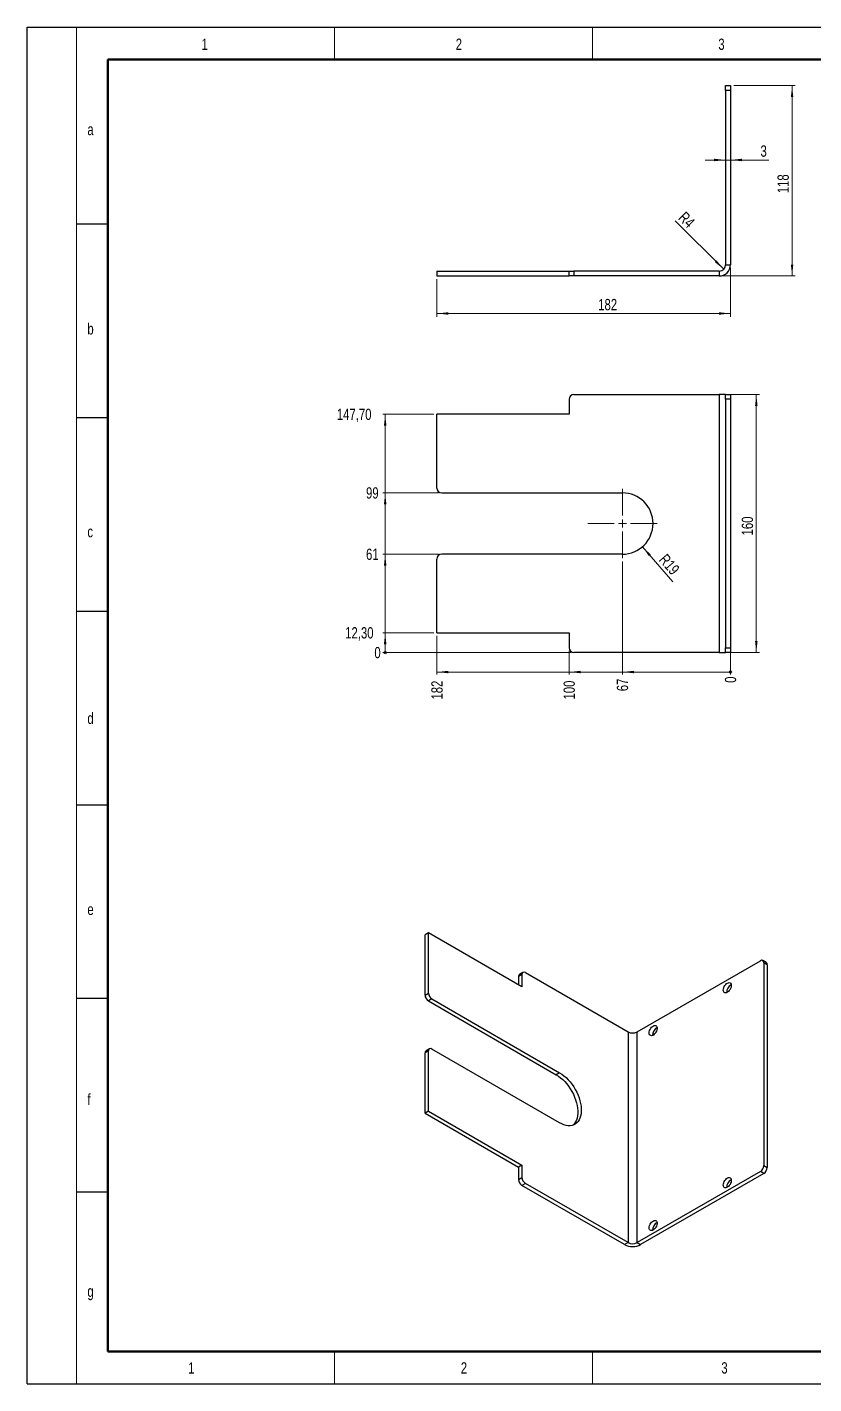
# Model space of a CAD drawing. Header units: millimetres. Extents: x 0 to 594, y 0 to 421.
# Drawn here: x 0 to 243.9, y 0 to 420.5 of the extents above; entities that cross this region are included whole.
import ezdxf

# ---------------------------------------------------------------- set-up
doc = ezdxf.new("R2010")
doc.units = ezdxf.units.MM
doc.styles.add('SLDTEXTSTYLE1', font='TXT', dxfattribs={"width": 0.75})
doc.dimstyles.new('SLDDIMSTYLE0', dxfattribs={"dimtxt": 3.5, "dimasz": 0.254, "dimexe": 0, "dimexo": 0.0625, "dimgap": 0.875, "dimtad": 0, "dimtih": 1, "dimtoh": 1, "dimdec": 0, "dimlfac": 2, "dimrnd": 1e-09, "dimdsep": 46, "dimtxsty": 'SLDTEXTSTYLE1', "dimblk1": 'ORIGIN', "dimblk2": 'ORIGIN', "dimsah": 1, "dimcen": 0.09, "dimadec": 0, "dimazin": 2, "dimtfac": 1, "dimtdec": 3, "dimtofl": 0, "dimtmove": 0, "dimatfit": 3, "dimldrblk": 'ORIGIN', "dimfxl": 1, "dimfrac": 2, "dimtolj": 1, "dimtzin": 12, "dimarcsym": 0})
doc.dimstyles.new('SLDDIMSTYLE1', dxfattribs={"dimtxt": 3.5, "dimasz": 3.556, "dimexe": 0, "dimexo": 0.0625, "dimgap": 0.875, "dimtad": 0, "dimtih": 1, "dimtoh": 1, "dimlfac": 2, "dimrnd": 1e-09, "dimzin": 12, "dimdsep": 46, "dimtxsty": 'SLDTEXTSTYLE1', "dimsah": 1, "dimcen": 0.09, "dimadec": 0, "dimazin": 3, "dimtfac": 1, "dimtdec": 3, "dimtofl": 0, "dimtmove": 0, "dimatfit": 3, "dimfxl": 1, "dimfrac": 2, "dimtolj": 1, "dimtzin": 12, "dimarcsym": 0})
doc.dimstyles.new('SLDDIMSTYLE2', dxfattribs={"dimtxt": 3.5, "dimasz": 3.556, "dimexe": 0, "dimexo": 0.0625, "dimgap": 0.875, "dimtad": 1, "dimlfac": 2, "dimrnd": 1e-09, "dimzin": 12, "dimdsep": 46, "dimtxsty": 'SLDTEXTSTYLE1', "dimsah": 1, "dimcen": 0.09, "dimadec": 0, "dimazin": 3, "dimtfac": 1, "dimtdec": 3, "dimtofl": 0, "dimtmove": 0, "dimatfit": 3, "dimfxl": 1, "dimfrac": 2, "dimtolj": 1, "dimtzin": 12, "dimarcsym": 0})
doc.dimstyles.new('SLDDIMSTYLE3', dxfattribs={"dimtxt": 3.5, "dimasz": 3.556, "dimexe": 0, "dimexo": 0.0625, "dimgap": 0.875, "dimtad": 1, "dimlfac": 2, "dimrnd": 1e-09, "dimzin": 12, "dimdsep": 46, "dimtxsty": 'SLDTEXTSTYLE1', "dimsah": 1, "dimcen": 0, "dimadec": 0, "dimazin": 3, "dimtfac": 1, "dimtdec": 3, "dimtofl": 0, "dimtmove": 0, "dimatfit": 3, "dimfxl": 1, "dimfrac": 2, "dimtolj": 1, "dimtzin": 12, "dimarcsym": 0})
doc.dimstyles.new('SLDDIMSTYLE4', dxfattribs={"dimtxt": 3.5, "dimasz": 3.556, "dimexe": 0, "dimexo": 0.0625, "dimgap": 0.875, "dimtad": 1, "dimlfac": 2, "dimrnd": 1e-09, "dimzin": 12, "dimdsep": 46, "dimtxsty": 'SLDTEXTSTYLE1', "dimsah": 1, "dimcen": 0, "dimadec": 0, "dimazin": 3, "dimtfac": 1, "dimtdec": 3, "dimtofl": 0, "dimtmove": 0, "dimatfit": 3, "dimfxl": 1, "dimfrac": 2, "dimtolj": 1, "dimtzin": 12, "dimarcsym": 0})
doc.dimstyles.new('SLDDIMSTYLE5', dxfattribs={"dimtxt": 3.5, "dimasz": 3.556, "dimexe": 0, "dimexo": 0.0625, "dimgap": 0.875, "dimtad": 1, "dimlfac": 2, "dimrnd": 1e-09, "dimzin": 12, "dimdsep": 46, "dimtxsty": 'SLDTEXTSTYLE1', "dimsah": 1, "dimcen": 0.09, "dimadec": 0, "dimazin": 3, "dimtfac": 1, "dimtdec": 3, "dimtmove": 0, "dimatfit": 0, "dimfxl": 1, "dimfrac": 2, "dimtolj": 1, "dimtzin": 12, "dimarcsym": 0})

# ---------------------------------------------------------------- blocks, each defined once
blk = doc.blocks.new('_Origin')
at = {"color": 0, "linetype": 'ByBlock', "lineweight": -2}
blk.add_line((0, 0), (-1, 0), dxfattribs=at)
blk.add_circle((0, 0), 0.5, dxfattribs=at)
blk = doc.blocks.new('_D')
at = {"color": 7, "linetype": 'Continuous', "lineweight": 0}
blk.add_line((218.02, 227.15), (218.02, 219.86), dxfattribs=at)
at = {"color": 7, "linetype": 'Continuous', "lineweight": 18, "xscale": 0.762, "yscale": 0.762}
blk.add_blockref('_Origin', (218.02, 220.62), dxfattribs=at)
at = {"color": 7, "linetype": 'Continuous', "lineweight": 18, "insert": (216.28, 217.27), "char_height": 3.5, "attachment_point": 1, "rotation": 90, "style": 'SLDTEXTSTYLE1'}
blk.add_mtext('0', dxfattribs=at)
blk = doc.blocks.new('_D_1')
at = {"color": 7, "linetype": 'Continuous', "lineweight": 0}
for p, q in [((184.52, 254.9), (184.52, 219.86)), ((218.02, 220.62), (184.52, 220.62))]:
    blk.add_line(p, q, dxfattribs=at)
at = {"color": 7, "linetype": 'Continuous', "lineweight": 18}
blk.add_solid([(184.52, 220.62), (188.07, 220.24), (188.07, 221)], dxfattribs=at)
at = {"color": 7, "linetype": 'Continuous', "lineweight": 18, "insert": (182.78, 214.68), "char_height": 3.5, "attachment_point": 1, "rotation": 90, "style": 'SLDTEXTSTYLE1'}
blk.add_mtext('67', dxfattribs=at)
blk = doc.blocks.new('_D_2')
at = {"color": 7, "linetype": 'Continuous', "lineweight": 0}
for p, q in [((168.02, 227.15), (168.02, 219.86)), ((184.52, 220.62), (168.02, 220.62))]:
    blk.add_line(p, q, dxfattribs=at)
at = {"color": 7, "linetype": 'Continuous', "lineweight": 18}
blk.add_solid([(168.02, 220.62), (171.57, 220.24), (171.57, 221)], dxfattribs=at)
at = {"color": 7, "linetype": 'Continuous', "lineweight": 18, "insert": (166.28, 212.1), "char_height": 3.5, "attachment_point": 1, "rotation": 90, "style": 'SLDTEXTSTYLE1'}
blk.add_mtext('100', dxfattribs=at)
blk = doc.blocks.new('_D_3')
at = {"color": 7, "linetype": 'Continuous', "lineweight": 0}
for p, q in [((127.02, 231.8), (127.02, 219.86)), ((168.02, 220.62), (127.02, 220.62))]:
    blk.add_line(p, q, dxfattribs=at)
at = {"color": 7, "linetype": 'Continuous', "lineweight": 18}
blk.add_solid([(127.02, 220.62), (130.57, 220.24), (130.57, 221)], dxfattribs=at)
at = {"color": 7, "linetype": 'Continuous', "lineweight": 18, "insert": (125.28, 212.1), "char_height": 3.5, "attachment_point": 1, "rotation": 90, "style": 'SLDTEXTSTYLE1'}
blk.add_mtext('182', dxfattribs=at)
blk = doc.blocks.new('_D_4')
at = {"color": 7, "linetype": 'Continuous', "lineweight": 0}
blk.add_line((168.52, 226.65), (110.22, 226.65), dxfattribs=at)
at = {"color": 7, "linetype": 'Continuous', "lineweight": 18, "xscale": 0.762, "yscale": 0.762}
blk.add_blockref('_Origin', (110.99, 226.65), dxfattribs=at)
at = {"color": 7, "linetype": 'Continuous', "lineweight": 18, "insert": (107.64, 228.38), "char_height": 3.5, "attachment_point": 1, "style": 'SLDTEXTSTYLE1'}
blk.add_mtext('0', dxfattribs=at)
blk = doc.blocks.new('_D_5')
at = {"color": 7, "linetype": 'Continuous', "lineweight": 0}
for p, q in [((126.02, 232.8), (110.22, 232.8)), ((110.99, 226.65), (110.99, 232.8))]:
    blk.add_line(p, q, dxfattribs=at)
at = {"color": 7, "linetype": 'Continuous', "lineweight": 18}
blk.add_solid([(110.99, 232.8), (110.6, 229.24), (111.37, 229.24)], dxfattribs=at)
at = {"color": 7, "linetype": 'Continuous', "lineweight": 18, "insert": (98.59, 234.53), "char_height": 3.5, "attachment_point": 1, "style": 'SLDTEXTSTYLE1'}
blk.add_mtext('12,30', dxfattribs=at)
blk = doc.blocks.new('_D_6')
at = {"color": 7, "linetype": 'Continuous', "lineweight": 0}
for p, q in [((127.52, 257.15), (110.22, 257.15)), ((110.99, 232.8), (110.99, 257.15))]:
    blk.add_line(p, q, dxfattribs=at)
at = {"color": 7, "linetype": 'Continuous', "lineweight": 18}
blk.add_solid([(110.99, 257.15), (110.6, 253.59), (111.37, 253.59)], dxfattribs=at)
at = {"color": 7, "linetype": 'Continuous', "lineweight": 18, "insert": (105.05, 258.88), "char_height": 3.5, "attachment_point": 1, "style": 'SLDTEXTSTYLE1'}
blk.add_mtext('61', dxfattribs=at)
blk = doc.blocks.new('_D_7')
at = {"color": 7, "linetype": 'Continuous', "lineweight": 0}
for p, q in [((127.52, 276.15), (110.22, 276.15)), ((110.99, 257.15), (110.99, 276.15))]:
    blk.add_line(p, q, dxfattribs=at)
at = {"color": 7, "linetype": 'Continuous', "lineweight": 18}
blk.add_solid([(110.99, 276.15), (110.6, 272.59), (111.37, 272.59)], dxfattribs=at)
at = {"color": 7, "linetype": 'Continuous', "lineweight": 18, "insert": (105.05, 277.88), "char_height": 3.5, "attachment_point": 1, "style": 'SLDTEXTSTYLE1'}
blk.add_mtext('99', dxfattribs=at)
blk = doc.blocks.new('_D_8')
at = {"color": 7, "linetype": 'Continuous', "lineweight": 0}
for p, q in [((126.02, 300.5), (110.22, 300.5)), ((110.99, 276.15), (110.99, 300.5))]:
    blk.add_line(p, q, dxfattribs=at)
at = {"color": 7, "linetype": 'Continuous', "lineweight": 18}
blk.add_solid([(110.99, 300.5), (110.6, 296.94), (111.37, 296.94)], dxfattribs=at)
at = {"color": 7, "linetype": 'Continuous', "lineweight": 18, "insert": (96, 302.23), "char_height": 3.5, "attachment_point": 1, "style": 'SLDTEXTSTYLE1'}
blk.add_mtext('147,70', dxfattribs=at)
blk = doc.blocks.new('_D_9')
at = {"color": 7, "linetype": 'Continuous', "lineweight": 0}
for p, q in [((217.52, 306.65), (227.03, 306.65)), ((226.03, 306.65), (226.03, 226.65)), ((217.52, 226.65), (227.03, 226.65))]:
    blk.add_line(p, q, dxfattribs=at)
at = {"color": 7, "linetype": 'Continuous', "lineweight": 18}
for points in [[(226.03, 306.65), (225.64, 303.09), (226.41, 303.09)], [(226.03, 226.65), (226.41, 230.21), (225.64, 230.21)]]:
    blk.add_solid(points, dxfattribs=at)
at = {"color": 7, "linetype": 'Continuous', "lineweight": 18, "insert": (221.51, 262.96), "char_height": 3.5, "attachment_point": 1, "rotation": 90, "style": 'SLDTEXTSTYLE1'}
blk.add_mtext('160', dxfattribs=at)
blk = doc.blocks.new('_D_10')
at = {"color": 7, "linetype": 'Continuous', "lineweight": 0}
blk.add_line((190.72, 259.46), (200.12, 248.57), dxfattribs=at)
at = {"color": 7, "linetype": 'Continuous', "lineweight": 18}
blk.add_solid([(190.72, 259.46), (192.76, 256.52), (193.33, 257.01)], dxfattribs=at)
at = {"color": 7, "linetype": 'Continuous', "lineweight": 18, "insert": (198.29, 257.56), "char_height": 3.5, "attachment_point": 1, "rotation": 310.7937, "style": 'SLDTEXTSTYLE1'}
blk.add_mtext('R19', dxfattribs=at)
blk = doc.blocks.new('SW_CENTERMARKSYMBOL_0')
at = {"color": 0, "linetype": 'Continuous', "lineweight": 18}
for p, q in [((0, 2.5), (0, 10.75)), ((-2.5, 0), (-10.75, 0)), ((0, 0), (-1.25, 0)), ((0, 0), (0, 1.25)), ((0, 0), (0, -1.25)), ((0, 0), (1.25, 0)), ((2.5, 0), (10.75, 0)), ((0, -2.5), (0, -10.75))]:
    blk.add_line(p, q, dxfattribs=at)
blk = doc.blocks.new('_D_11')
at = {"color": 7, "linetype": 'Continuous', "lineweight": 0}
blk.add_line((215.93, 345.46), (200.91, 360.42), dxfattribs=at)
at = {"color": 7, "linetype": 'Continuous', "lineweight": 18}
blk.add_solid([(215.93, 345.46), (213.68, 348.24), (213.14, 347.7)], dxfattribs=at)
at = {"color": 7, "linetype": 'Continuous', "lineweight": 18, "insert": (204.1, 363.61), "char_height": 3.5, "attachment_point": 1, "rotation": 315, "style": 'SLDTEXTSTYLE1'}
blk.add_mtext('R4', dxfattribs=at)
blk = doc.blocks.new('_D_12')
at = {"color": 7, "linetype": 'Continuous', "lineweight": 0}
for p, q in [((216.52, 379.32), (210.17, 379.32)), ((216.52, 379.32), (218.02, 379.32)), ((218.02, 379.32), (229.91, 379.32))]:
    blk.add_line(p, q, dxfattribs=at)
at = {"color": 7, "linetype": 'Continuous', "lineweight": 18}
for points in [[(216.52, 379.32), (212.96, 379.71), (212.96, 378.94)], [(218.02, 379.32), (221.57, 378.94), (221.57, 379.71)]]:
    blk.add_solid(points, dxfattribs=at)
at = {"color": 7, "linetype": 'Continuous', "lineweight": 18, "insert": (227.33, 383.84), "char_height": 3.5, "attachment_point": 1, "style": 'SLDTEXTSTYLE1'}
blk.add_mtext('3', dxfattribs=at)
blk = doc.blocks.new('_D_13')
at = {"color": 7, "linetype": 'Continuous', "lineweight": 0}
for p, q in [((219.02, 402.37), (238.12, 402.37)), ((237.12, 402.37), (237.12, 343.37)), ((215.52, 343.37), (238.12, 343.37))]:
    blk.add_line(p, q, dxfattribs=at)
at = {"color": 7, "linetype": 'Continuous', "lineweight": 18}
for points in [[(237.12, 402.37), (236.74, 398.81), (237.5, 398.81)], [(237.12, 343.37), (237.5, 346.93), (236.74, 346.93)]]:
    blk.add_solid(points, dxfattribs=at)
at = {"color": 7, "linetype": 'Continuous', "lineweight": 18, "insert": (232.6, 369.02), "char_height": 3.5, "attachment_point": 1, "rotation": 90, "style": 'SLDTEXTSTYLE1'}
blk.add_mtext('118', dxfattribs=at)
blk = doc.blocks.new('_D_14')
at = {"color": 7, "linetype": 'Continuous', "lineweight": 0}
for p, q in [((218.02, 345.87), (218.02, 330.75)), ((127.02, 342.37), (127.02, 330.75)), ((127.02, 331.75), (218.02, 331.75))]:
    blk.add_line(p, q, dxfattribs=at)
at = {"color": 7, "linetype": 'Continuous', "lineweight": 18}
for points in [[(127.02, 331.75), (130.57, 331.37), (130.57, 332.13)], [(218.02, 331.75), (214.46, 332.13), (214.46, 331.37)]]:
    blk.add_solid(points, dxfattribs=at)
at = {"color": 7, "linetype": 'Continuous', "lineweight": 18, "insert": (177.02, 336.26), "char_height": 3.5, "attachment_point": 1, "style": 'SLDTEXTSTYLE1'}
blk.add_mtext('182', dxfattribs=at)

msp = doc.modelspace()

# ---------------------------------------------------------------- linework, layer by layer
at = {"color": 7, "linetype": 'Continuous', "lineweight": 25}
for p, q in [((0.00016781, 0.00007943), (0.00016781, 420.50007943)), ((0.00016781, 420.50007943), (593.9620406, 420.50007943)), ((216.51600454, 402.36970545), (218.01600454, 402.36970545)), ((216.51600454, 400.86970545), (216.51600454, 402.36970545)), ((218.01600454, 400.86970545), (216.51600454, 400.86970545)), ((216.51600454, 400.86970545), (216.51600454, 346.86970545)), ((218.01600454, 402.36970545), (218.01600454, 400.86970545)), ((218.01600454, 400.86970545), (218.01600454, 346.86970545)), ((15.3346271, 359.50007943), (25.00016781, 359.50007943)), ((127.01600454, 344.86970545), (127.01600454, 343.36970545)), ((127.01600454, 344.86970545), (168.01600454, 344.86970545)), ((168.01600454, 343.36970545), (168.01600454, 344.86970545)), ((168.01600454, 344.86970545), (169.51600454, 344.86970545)), ((169.51600454, 344.86970545), (169.51600454, 343.36970545)), ((214.51600454, 344.86970545), (169.51600454, 344.86970545)), ((214.51600454, 344.86970545), (214.51600454, 343.36970545)), ((216.51600454, 346.86970545), (218.01600454, 346.86970545)), ((127.01600454, 343.36970545), (168.01600454, 343.36970545)), ((169.51600454, 343.36970545), (168.01600454, 343.36970545)), ((214.51600454, 343.36970545), (169.51600454, 343.36970545)), ((168.01600454, 305.14994325), (168.01600454, 300.49994325)), ((169.51600454, 306.64994325), (214.51600454, 306.64994325)), ((214.51600454, 306.64994325), (214.51600454, 226.64994325)), ((216.51600454, 306.64994325), (214.51600454, 306.64994325)), ((216.51600454, 306.64994325), (218.01600454, 306.64994325)), ((216.51600454, 305.14994325), (216.51600454, 306.64994325)), ((216.51600454, 305.14994325), (216.51600454, 228.14994325)), ((218.01600454, 305.14994325), (216.51600454, 305.14994325)), ((218.01600454, 306.64994325), (218.01600454, 305.14994325)), ((218.01600454, 305.14994325), (218.01600454, 228.14994325)), ((15.3346271, 299.50007943), (25.00016781, 299.50007943)), ((127.01600454, 277.64994325), (127.01600454, 300.49994325)), ((168.01600454, 300.49994325), (127.01600454, 300.49994325)), ((128.51600454, 276.14994325), (184.51600454, 276.14994325)), ((184.51600454, 257.14994325), (128.51600454, 257.14994325)), ((127.01600454, 232.79994325), (127.01600454, 255.64994325)), ((15.3346271, 239.50007943), (25.00016781, 239.50007943)), ((127.01600454, 232.79994325), (168.01600454, 232.79994325)), ((168.01600454, 232.79994325), (168.01600454, 228.14994325)), ((216.51600454, 228.14994325), (218.01600454, 228.14994325)), ((216.51600454, 226.64994325), (216.51600454, 228.14994325)), ((218.01600454, 228.14994325), (218.01600454, 226.64994325)), ((214.51600454, 226.64994325), (169.51600454, 226.64994325)), ((214.51600454, 226.64994325), (216.51600454, 226.64994325)), ((218.01600454, 226.64994325), (216.51600454, 226.64994325)), ((15.3346271, 179.50007943), (25.00016781, 179.50007943)), ((124.40186741, 139.79256367), (123.34120724, 139.18025759)), ((123.34120724, 120.52230004), (123.34120724, 139.18025759)), ((124.40186741, 121.13460612), (124.40186741, 139.79256367)), ((153.39324544, 123.05619738), (124.40186741, 139.79256367)), ((189.10213789, 109.09643477), (227.28590408, 131.13945379)), ((229.0965033, 130.60140979), (228.03584313, 131.21371587)), ((228.34656425, 130.52694866), (228.34656425, 67.65330614)), ((229.40722442, 129.91464258), (228.34656425, 130.52694866)), ((153.39324544, 126.85311216), (152.33258527, 126.24080607)), ((152.33258527, 126.24080607), (152.33258527, 123.66850347)), ((153.70396656, 127.53987937), (152.64330639, 126.92757328)), ((153.39324544, 126.85311216), (153.39324544, 123.05619738)), ((154.45390561, 127.46561729), (186.27371077, 109.09643477)), ((229.40722442, 129.91464258), (229.40722442, 67.04100006)), ((15.3346271, 119.50007943), (25.00016781, 119.50007943)), ((123.34120724, 120.52230004), (124.40186741, 121.13460612)), ((125.46252759, 119.29748882), (124.40186741, 118.68518274)), ((124.40186741, 118.68518274), (163.99984716, 95.82575561)), ((125.46252759, 119.29748882), (165.06050733, 96.43806169)), ((186.27371077, 109.09643477), (186.27371077, 43.77316982)), ((189.10213789, 43.77316982), (189.10213789, 109.09643477)), ((124.40186741, 103.17070826), (123.34120724, 102.55840218)), ((123.34120724, 83.90044463), (123.34120724, 102.55840218)), ((124.71258854, 103.85747547), (123.65192836, 103.24516939)), ((124.40186741, 84.51275071), (124.40186741, 103.17070826)), ((165.06050733, 80.92378626), (125.46252759, 103.78321339)), ((165.06050733, 96.43806169), (163.99984716, 95.82575561)), ((124.40186741, 84.51275071), (123.34120724, 83.90044463)), ((124.40186741, 84.51275071), (153.39324544, 67.77638442)), ((123.34120724, 83.90044463), (152.33258527, 67.16407833)), ((153.39324544, 67.77638442), (152.33258527, 67.16407833)), ((153.39324544, 67.77638442), (153.39324544, 63.97946964)), ((228.34656425, 67.65330614), (229.40722442, 67.04100006)), ((152.33258527, 67.16407833), (152.33258527, 63.36716356)), ((152.33258527, 63.36716356), (153.39324544, 63.97946964)), ((227.28590408, 65.81618884), (189.10213789, 43.77316982)), ((228.34656425, 65.20388276), (190.16279806, 43.16086374)), ((228.34656425, 65.20388276), (227.28590408, 65.81618884)), ((15.3346271, 59.50007943), (25.00016781, 59.50007943)), ((154.45390561, 62.14235234), (153.39324544, 61.53004626)), ((185.2130506, 43.16086374), (153.39324544, 61.53004626)), ((186.27371077, 43.77316982), (154.45390561, 62.14235234)), ((186.27371077, 43.77316982), (185.2130506, 43.16086374)), ((189.10213789, 43.77316982), (190.16279806, 43.16086374)), ((0.00016781, 0.00007943), (593.9620406, 0.00007943))]:
    msp.add_line(p, q, dxfattribs=at)
at = {"color": 7, "linetype": 'Continuous', "lineweight": 18}
for p, q in [((15.3346271, 420.50007943), (15.3346271, 0.00007943)), ((95.29645144, 420.50007943), (95.29645144, 410.50007943)), ((175.25827577, 420.50007943), (175.25827577, 410.50007943)), ((95.29645144, 10.00007943), (95.29645144, 0.00007943)), ((175.25827577, 10.00007943), (175.25827577, 0.00007943))]:
    msp.add_line(p, q, dxfattribs=at)
at = {"color": 7, "linetype": 'Continuous', "lineweight": 50}
for p, q in [((25.00016781, 10.00007943), (25.00016781, 410.50007943)), ((25.00016781, 410.50007943), (583.9620406, 410.50007943)), ((25.00016781, 10.00007943), (583.9620406, 10.00007943))]:
    msp.add_line(p, q, dxfattribs=at)
at = {"color": 7, "linetype": 'Continuous', "lineweight": 25, "flags": 128}
for points in [[(215.79541888, 122.05651545), (215.82877415, 122.40530876), (215.92704177, 122.77380971), (216.08492411, 123.14215232), (216.29390969, 123.49047913), (216.54273204, 123.80001177), (216.81797709, 124.05406325), (217.1048063, 124.23893759), (217.38775664, 124.34466816), (217.65157418, 124.365555), (217.88203645, 124.30047209), (218.06671917, 124.15292808), (218.19566604, 123.9308771), (218.26192551, 123.64628997), (218.26192551, 123.31450886), (218.19566604, 122.95342018), (218.06671917, 122.58249031), (217.88203645, 122.22171617), (217.65157418, 121.8905472), (217.38775664, 121.60683679), (217.1048063, 121.38587985), (216.81797709, 121.23958823), (216.54273204, 121.17584854), (216.29390969, 121.198097), (216.08492411, 121.30513421), (215.92704177, 121.49118975), (215.82877415, 121.74623331), (215.79541888, 122.05651545)], [(192.81444849, 108.78988363), (192.84780376, 109.13867694), (192.94607139, 109.50717789), (193.10395372, 109.8755205), (193.3129393, 110.22384732), (193.56176166, 110.53337996), (193.8370067, 110.78743144), (194.12383592, 110.97230577), (194.40678625, 111.07803634), (194.67060379, 111.09892318), (194.90106606, 111.03384028), (195.08574878, 110.88629627), (195.21469565, 110.66424528), (195.28095512, 110.37965816), (195.28095512, 110.04787705), (195.21469565, 109.68678836), (195.08574878, 109.31585849), (194.90106606, 108.95508435), (194.67060379, 108.62391538), (194.40678625, 108.34020497), (194.12383592, 108.11924803), (193.8370067, 107.97295641), (193.56176166, 107.90921672), (193.3129393, 107.93146519), (193.10395372, 108.03850239), (192.94607139, 108.22455793), (192.84780376, 108.4796015), (192.81444849, 108.78988363)], [(163.99984716, 95.82575561), (164.67944682, 95.39363171), (165.35207287, 94.88634325), (166.01082326, 94.30909571), (166.6489383, 93.66781242), (167.25987009, 92.96907382), (167.83734963, 92.22004991), (168.37545121, 91.42842669), (168.86865316, 90.60232729), (169.31189458, 89.75022859), (169.7006272, 88.8808743), (170.0308621, 88.00318516), (170.29921063, 87.12616744), (170.50291917, 86.25882054), (170.63989738, 85.41004461), (170.7087397, 84.58854925), (170.7087397, 83.80276409), (170.63989738, 83.06075237), (170.50291917, 82.37012812), (170.29921063, 81.73797809), (170.0308621, 81.17078899), (169.7006272, 80.67438095), (169.31189458, 80.25384779), (169.25010038, 80.19873837)], [(165.06050733, 96.43806169), (165.74010699, 96.00593779), (166.41273304, 95.49864934), (167.07148343, 94.9214018), (167.70959848, 94.28011851), (168.32053026, 93.58137991), (168.8980098, 92.832356), (169.43611138, 92.04073278), (169.92931333, 91.21463337), (170.37255475, 90.36253468), (170.76128737, 89.49318038), (171.09152227, 88.61549124), (171.3598708, 87.73847353), (171.56357934, 86.87112663), (171.70055756, 86.0223507), (171.76939987, 85.20085533), (171.76939987, 84.41507017), (171.70055756, 83.67305845), (171.56357934, 82.98243421), (171.3598708, 82.35028418), (171.09152227, 81.78309508), (170.76128737, 81.28668704), (170.37255475, 80.86615388), (169.92931333, 80.52581083), (169.43611138, 80.26915028), (168.8980098, 80.09880591), (168.32053026, 80.01652569), (167.70959848, 80.02315391), (167.07148343, 80.11862258), (166.41273304, 80.30195204), (165.74010699, 80.57126109), (165.06050733, 80.92378626)], [(215.79541888, 61.63249537), (215.82877415, 61.98128868), (215.92704177, 62.34978963), (216.08492411, 62.71813224), (216.29390969, 63.06645905), (216.54273204, 63.3759917), (216.81797709, 63.63004317), (217.1048063, 63.81491751), (217.38775664, 63.92064808), (217.65157418, 63.94153492), (217.88203645, 63.87645201), (218.06671917, 63.728908), (218.19566604, 63.50685702), (218.26192551, 63.22226989), (218.26192551, 62.89048878), (218.19566604, 62.5294001), (218.06671917, 62.15847023), (217.88203645, 61.79769609), (217.65157418, 61.46652712), (217.38775664, 61.18281671), (217.1048063, 60.96185977), (216.81797709, 60.81556815), (216.54273204, 60.75182846), (216.29390969, 60.77407692), (216.08492411, 60.88111413), (215.92704177, 61.06716967), (215.82877415, 61.32221324), (215.79541888, 61.63249537)], [(192.81444849, 48.36586355), (192.84780376, 48.71465686), (192.94607139, 49.08315781), (193.10395372, 49.45150042), (193.3129393, 49.79982724), (193.56176166, 50.10935988), (193.8370067, 50.36341136), (194.12383592, 50.54828569), (194.40678625, 50.65401626), (194.67060379, 50.6749031), (194.90106606, 50.6098202), (195.08574878, 50.46227619), (195.21469565, 50.2402252), (195.28095512, 49.95563808), (195.28095512, 49.62385697), (195.21469565, 49.26276828), (195.08574878, 48.89183841), (194.90106606, 48.53106427), (194.67060379, 48.1998953), (194.40678625, 47.91618489), (194.12383592, 47.69522795), (193.8370067, 47.54893633), (193.56176166, 47.48519664), (193.3129393, 47.50744511), (193.10395372, 47.61448231), (192.94607139, 47.80053785), (192.84780376, 48.05558142), (192.81444849, 48.36586355)]]:
    msp.add_lwpolyline(points, dxfattribs=at)
at = {"color": 7, "linetype": 'Continuous', "lineweight": 25}
for centre, radius, start, end in [((214.51600454, 346.86970545), 2, 270, 0), ((214.51600454, 346.86970545), 3.5, 270, 0), ((169.51600454, 305.14994325), 1.5, 90, 180), ((128.51600454, 277.64994325), 1.5, 180, 270), ((184.51600454, 266.64994325), 9.5, 270, 90), ((128.51600454, 255.64994325), 1.5, 90, 180), ((169.51600454, 228.14994325), 1.5, 180, 270), ((227.6999527, 130.63183946), 0.6550638, 350.7859630095, 129.2032852357), ((228.67222157, 129.99577268), 0.73946689, 353.7011524812, 54.9866671255), ((153.0461136, 126.33165212), 0.71928832, 124.0563508342, 187.2558295592), ((154.03985699, 126.95800295), 0.6550638, 50.7967147643, 189.2140369905), ((219.39944106, 121.40467193), 2.5363787, 116.7168230689, 183.2885534639), ((125.64403139, 120.62709132), 2.30520721, 182.6054784857, 237.39452166), ((126.70469157, 121.2393974), 2.30520721, 182.6054784857, 237.39452166), ((196.41847067, 108.13804011), 2.5363787, 116.7168230689, 183.2885534639), ((187.68792433, 111.82585694), 3.07404382, 242.6096722366, 297.3903277634), ((124.05473558, 102.64924822), 0.71928832, 124.0563508284, 187.255829565), ((125.04847896, 103.27559906), 0.6550638, 50.7967147643, 189.2140369905), ((226.0437401, 67.75809742), 2.30520721, 302.60547834, 357.3945215143), ((154.63540942, 63.47195484), 2.30520721, 182.6054784857, 237.39452166), ((155.69606959, 64.08426092), 2.30520721, 182.6054784857, 237.39452166), ((219.39944106, 60.98065185), 2.5363787, 116.7168230687, 183.288553464), ((227.10440027, 67.14579134), 2.30520721, 302.60547834, 357.3945215143), ((196.41847067, 47.71402003), 2.5363787, 116.7168230686, 183.2885534641), ((187.68792433, 47.91111191), 5.35629141, 242.4805390039, 297.5194609961), ((187.68792433, 46.50259199), 3.07404382, 242.6096722366, 297.3903277634)]:
    msp.add_arc(centre, radius, start, end, dxfattribs=at)

# ---------------------------------------------------------------- block references
at = {"color": 7, "linetype": 'Continuous', "lineweight": 0}
msp.add_blockref('SW_CENTERMARKSYMBOL_0', (184.51600454, 266.64994325), dxfattribs=at)

# ---------------------------------------------------------------- texts
at = {"color": 7, "linetype": 'Continuous', "lineweight": 0, "char_height": 3.5, "attachment_point": 1, "style": 'SLDTEXTSTYLE1'}
for s, insert in [('1', (54.0415715, 416.94451184)), ('2', (132.85539515, 416.94451184)), ('3', (214.2522239, 416.94451184)), ('a', (18.6747776, 390.52557853)), ('b', (18.6747776, 328.73963754)), ('c', (18.6747776, 265.88226405)), ('d', (18.6747776, 208.0249089)), ('e', (18.6747776, 148.81573132)), ('f', (18.6747776, 89.89847894)), ('g', (18.6747776, 30.45751765)), ('1', (49.92178444, 6.69848198)), ('2', (134.41889962, 6.69848198)), ('3', (215.19047829, 6.69848198))]:
    msp.add_mtext(s, dxfattribs=dict(at, insert=insert))

# ---------------------------------------------------------------- dimensions: what is measured, and where the dimension line sits
at = {"color": 7, "linetype": 'Continuous', "lineweight": 18}
for base, p1, p2, dimstyle, picture, middle in [((218.01600454, 379.32423467), (216.51600454, 402.36970545), (218.01600454, 402.36970545), 'SLDDIMSTYLE5', '_D_12', (228.62151368, 379.32423467)), ((218.01600454, 331.74749574), (127.01600454, 343.36970545), (218.01600454, 346.86970545), 'SLDDIMSTYLE2', '_D_14', (180.90203457, 331.74749574))]:
    dim = msp.add_linear_dim(base=base, p1=p1, p2=p2, dimstyle=dimstyle, dxfattribs=at)
    dim.commit()
    dim.dimension.update_dxf_attribs({"geometry": picture, "text_midpoint": middle, "dimtype": 160})
for base, p1, p2, picture, middle in [((237.11650792, 343.36970545), (218.01600454, 402.36970545), (214.51600454, 343.36970545), '_D_13', (237.11650792, 372.8985339)), ((226.02508, 226.64994325), (216.51600454, 306.64994325), (216.51600454, 226.64994325), '_D_9', (226.02508, 266.84269183))]:
    dim = msp.add_linear_dim(base=base, p1=p1, p2=p2, angle=90, dimstyle='SLDDIMSTYLE2', dxfattribs=at)
    dim.commit()
    dim.dimension.update_dxf_attribs({"geometry": picture, "text_midpoint": middle, "dimtype": 160})
for center, mpoint, dimstyle, picture, middle in [((214.51600454, 346.86970545), (215.9302181, 345.45549189), 'SLDDIMSTYLE4', '_D_11', (202.69552445, 358.69020554)), ((184.51600454, 266.64994325), (190.72270547, 259.45780423), 'SLDDIMSTYLE3', '_D_10', (197.63088028, 251.4528399))]:
    dim = msp.add_radius_dim(center=center, mpoint=mpoint, dimstyle=dimstyle, dxfattribs=at)
    dim.commit()
    dim.dimension.update_dxf_attribs({"geometry": picture, "text_midpoint": middle, "dimtype": 164})
for feature_location, offset, dtype, origin, dimstyle, picture, middle in [((127.01600454, 300.49994325), (-16.79257489, 0), 0, (169.51600454, 226.64994325), 'SLDDIMSTYLE1', '_D_8', (103.11162369, 300.49994325)), ((128.51600454, 276.14994325), (-18.29257489, 0), 0, (169.51600454, 226.64994325), 'SLDDIMSTYLE1', '_D_7', (107.63731846, 276.14994325)), ((128.51600454, 257.14994325), (-18.29257489, 0), 0, (169.51600454, 226.64994325), 'SLDDIMSTYLE1', '_D_6', (107.63731846, 257.14994325)), ((184.51600454, 255.89994325), (0, -36.04373136), 1, (218.01600454, 228.14994325), 'SLDDIMSTYLE1', '_D_1', (184.51600454, 217.27010069)), ((127.01600454, 232.79994325), (-16.79257489, 0), 0, (169.51600454, 226.64994325), 'SLDDIMSTYLE1', '_D_5', (104.40467941, 232.79994325)), ((127.01600454, 232.79994325), (0, -12.94373136), 1, (218.01600454, 228.14994325), 'SLDDIMSTYLE1', '_D_3', (127.01600454, 215.97704521)), ((169.5160045403, 226.6499432463), (-59.2925748911, 0), 0, (169.5160045403, 226.6499432463), 'SLDDIMSTYLE0', '_D_4', (108.9303740524, 226.6499432463)), ((168.01600454, 228.14994325), (0, -8.29373136), 1, (218.01600454, 228.14994325), 'SLDDIMSTYLE1', '_D_2', (168.01600454, 215.97704521)), ((218.0160045403, 228.1499432463), (0, -8.2937313613), 1, (218.0160045403, 228.1499432463), 'SLDDIMSTYLE0', '_D', (218.0160045403, 218.5631562883))]:
    dim = msp.add_ordinate_dim(feature_location=feature_location, offset=offset, dtype=dtype, origin=origin, dimstyle=dimstyle, dxfattribs=at)
    dim.commit()
    dim.dimension.update_dxf_attribs({"geometry": picture, "text_midpoint": middle})

doc.saveas('drawing.dxf')
